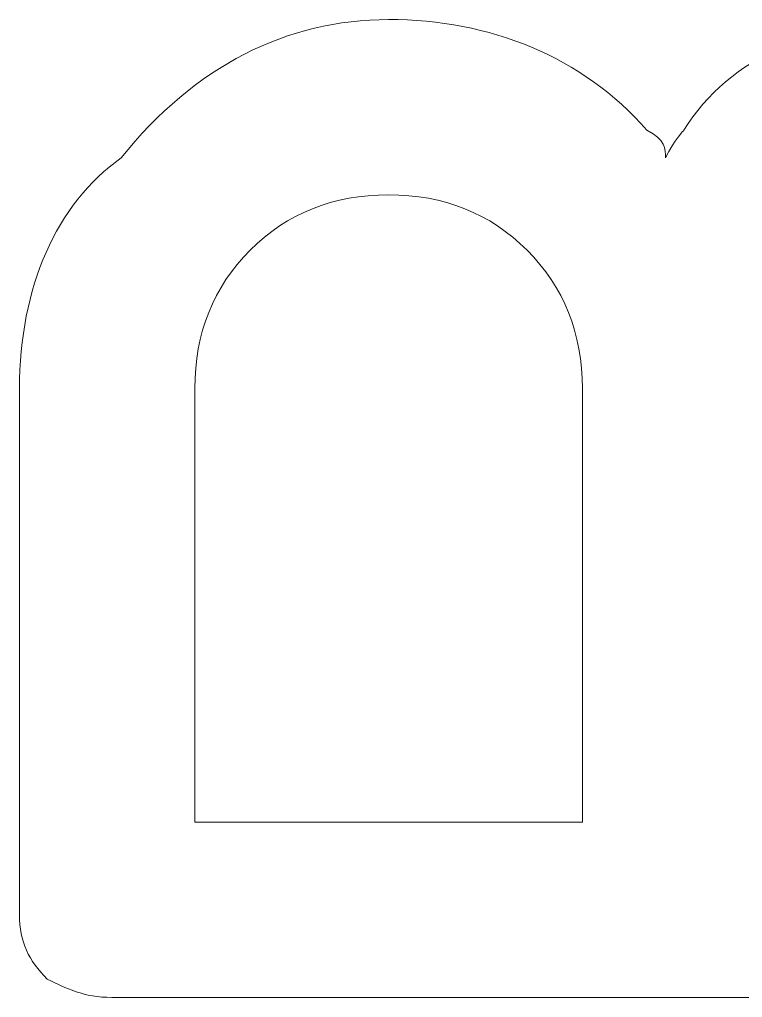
# Model space of a CAD drawing. Header units: inches. Extents: x -1525 to 612, y 0 to 1008.
# Drawn here: x 524.64 to 529.34, y 749.64 to 756 of the extents above; entities that cross this region are included whole.
import ezdxf

# ---------------------------------------------------------------- set-up
doc = ezdxf.new("R2010")
doc.units = ezdxf.units.IN
doc.header["$MEASUREMENT"] = 0
doc.layers.add('Layer 1', color=7, linetype='Continuous', lineweight=0)

# ---------------------------------------------------------------- blocks, each defined once
blk = doc.blocks.new('Block_33')
at = {"layer": 'Layer 1'}
for points, knots in [([(528.84, 755.1), (528.9, 755.22), (528.96, 755.28), (528.96, 755.28), (529.26, 755.7599), (529.8, 756), (530.64, 756), (531.3, 756), (531.9, 755.7599), (532.32, 755.34), (532.8, 754.86), (533.04, 754.2599), (533.04, 753.6), (533.04, 753.6), (533.04, 750.18), (533.04, 750.18), (533.04, 750), (532.98, 749.8799), (532.92, 749.7599), (532.8, 749.7), (532.68, 749.64), (532.5, 749.64), (532.5, 749.64), (525.24, 749.64), (525.24, 749.64), (525.06, 749.64), (524.94, 749.7), (524.82, 749.7599), (524.7, 749.8799), (524.64, 750), (524.64, 750.18), (524.64, 750.18), (524.64, 753.6), (524.64, 753.6), (524.64, 754.2599), (524.88, 754.8), (525.3, 755.1), (525.78, 755.7), (526.38, 756), (527.04, 756), (527.7, 756), (528.3, 755.7599), (528.72, 755.28), (528.84, 755.22), (528.84, 755.16), (528.84, 755.1)], [0, 0, 0, 0, 1, 1, 1, 2, 2, 2, 3, 3, 3, 4, 4, 4, 5, 5, 5, 6, 6, 6, 7, 7, 7, 8, 8, 8, 9, 9, 9, 10, 10, 10, 11, 11, 11, 12, 12, 12, 13, 13, 13, 14, 14, 14, 15, 15, 15, 15]), ([(528.3, 750.78), (528.3, 750.78), (528.3, 753.6), (528.3, 753.6), (528.3, 753.96), (528.18, 754.2599), (527.94, 754.5), (527.7, 754.74), (527.4, 754.86), (527.04, 754.86), (526.68, 754.86), (526.38, 754.74), (526.14, 754.5), (525.9, 754.2599), (525.78, 753.96), (525.78, 753.6), (525.78, 753.6), (525.78, 750.78), (525.78, 750.78), (525.78, 750.78), (528.3, 750.78), (528.3, 750.78)], [0, 0, 0, 0, 1, 1, 1, 2, 2, 2, 3, 3, 3, 4, 4, 4, 5, 5, 5, 6, 6, 6, 7, 7, 7, 7])]:
    blk.add_open_spline(points, degree=3, knots=knots, dxfattribs=at)
blk = doc.blocks.new('Block_32')
at = {"layer": 'Layer 1'}
blk.add_blockref('Block_33', (0, 0), dxfattribs=at)

msp = doc.modelspace()

# ---------------------------------------------------------------- block references
at = {"layer": 'Layer 1'}
msp.add_blockref('Block_32', (0, 0), dxfattribs=at)

doc.saveas('drawing.dxf')
